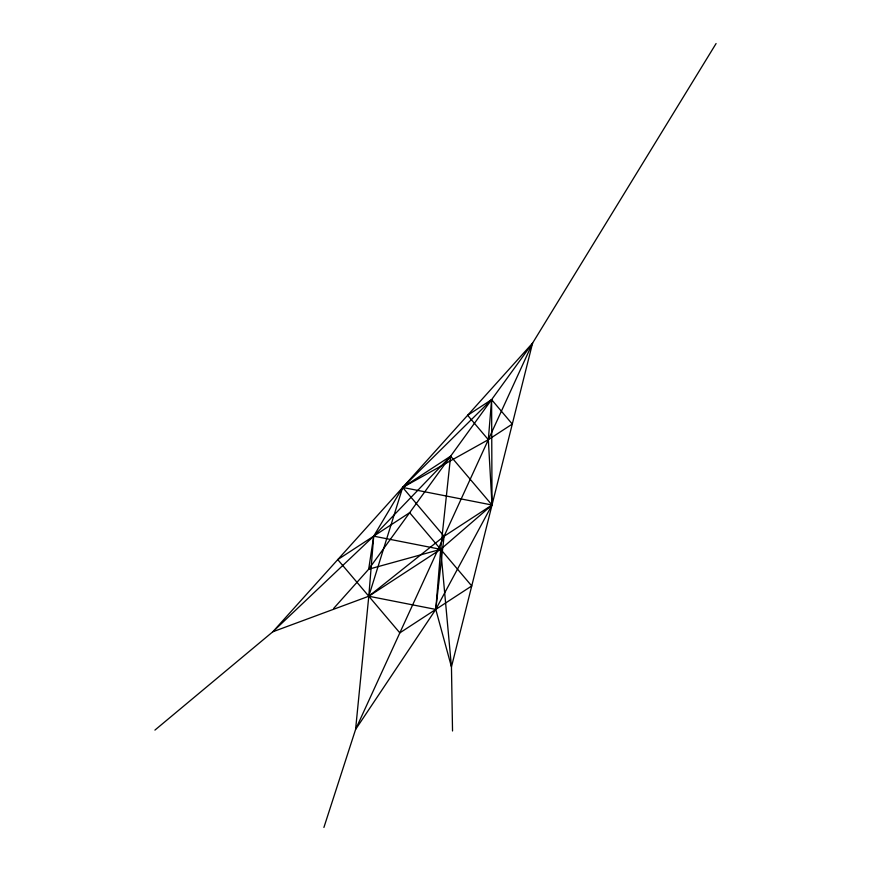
<?xml version="1.0" encoding="UTF-8"?>
<svg xmlns="http://www.w3.org/2000/svg" width="871" height="871" viewBox="0 0 871 871"><rect width="100%" height="100%" fill="white"/><g stroke="black" fill="none" stroke-linecap="round" stroke-linejoin="round"><path stroke-width="1.31" d="M154.918 730.094L272.808 631.78L368.792 596.243L373.703 536.155L402.685 487.444L491.603 399.647L512.29 424.068L488.326 439.703L402.685 487.444L368.792 596.243L355.586 729.452L323.903 827.45M716.082 43.55L532.573 343.12L355.586 729.452L435.783 609.417L444.079 536.286L402.685 487.444L450.623 456.175L440.693 549.329L435.783 609.417L451.461 666.903L452.528 730.976M488.326 439.703L491.603 399.647L467.629 415.282L488.326 439.703L492.017 505.017L435.783 609.417L368.792 596.243L444.079 536.286L492.017 505.017L491.603 399.647M532.573 343.12L451.461 666.903L440.693 549.329L492.017 505.017L450.623 456.175L373.703 536.155L272.808 631.78L532.573 343.12L368.683 569.22L333.68 608.404M368.792 596.243L440.693 549.329L373.703 536.155L368.683 569.22L440.693 549.329M402.685 487.444L492.017 505.017M409.653 512.692L337.752 559.607L399.833 632.869L471.734 585.954L409.653 512.692"/></g></svg>
